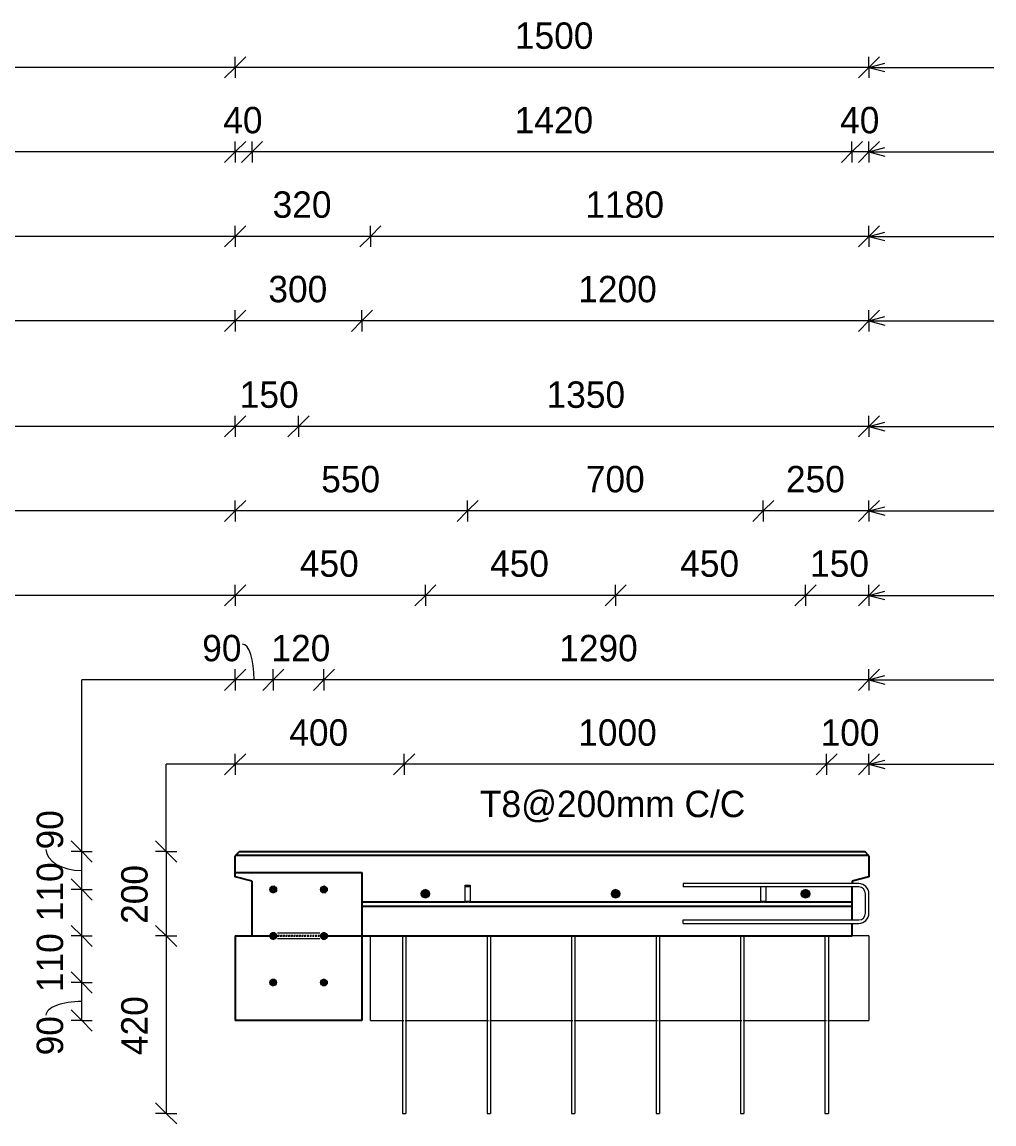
# Model space of a CAD drawing. Header units: millimetres. Extents: x 8947 to 23851, y -1969 to 15078.
# Drawn here: x 17116 to 19416, y 12469 to 15078 of the extents above; entities that cross this region are included whole.
import ezdxf

# ---------------------------------------------------------------- set-up
doc = ezdxf.new("R2010")
doc.units = ezdxf.units.MM
doc.linetypes.add('Dash', pattern=[6.36, 3.18, -3.18])
for name, color, linetype, lineweight in [('A-ANNO-DIMS', 211, 'Continuous', 9), ('A-ANNO-DIMS-25', 211, 'Continuous', 9), ('A-DETL-MBND', 5, 'Continuous', 18), ('A-GENM', 13, 'Continuous', 18), ('A-WALL', 113, 'Continuous', 25), ('A-WALL-HDLN', 110, 'Dash', 25), ('G-ANNO-TEXT', 231, 'Continuous', 9), ('S-BEAM', 12, 'Continuous', 18), ('S-BEAM-HDLN', 1, 'Dash', 18), ('S-RBAR', 171, 'Continuous', 18)]:
    doc.layers.add(name, color=color, linetype=linetype, lineweight=lineweight)
doc.styles.add('Nirmala UI Semilight_1', font='NirmalaS.ttf', dxfattribs={"height": 62.5})
doc.dimstyles.new('Arrow_Filled_-_2_5_NI_UI_3', dxfattribs={"dimscale": 304.8, "dimtxt": 65.460247, "dimasz": 0.164042, "dimexe": 0.082021, "dimexo": 0.0625, "dimgap": 0.082021, "dimtad": 1, "dimdec": 0, "dimzin": 0, "dimdsep": 46, "dimtxsty": 'Nirmala UI Semilight_1', "dimblk1": 'OBLIQUE', "dimblk2": 'OBLIQUE', "dimsah": 1, "dimcen": 0.09, "dimazin": 0, "dimtfac": 1, "dimtdec": 4, "dimtix": 1, "dimtmove": 0, "dimatfit": 3, "dimfxl": 0.082021, "dimfxlon": 1, "dimtvp": 1, "dimtolj": 1, "dimtzin": 0, "dimarcsym": 2})
doc.dimstyles.new('Arrow_Filled_-_2_5_NI_UI_4', dxfattribs={"dimscale": 304.8, "dimtxt": 65.460247, "dimasz": 0.164042, "dimexe": 0.082021, "dimexo": 0.0625, "dimgap": 0.082021, "dimtad": 1, "dimdec": 0, "dimzin": 0, "dimdsep": 46, "dimtxsty": 'Nirmala UI Semilight_1', "dimblk1": 'OBLIQUE', "dimblk2": 'OBLIQUE', "dimsah": 1, "dimcen": 0.09, "dimazin": 0, "dimtfac": 1, "dimtdec": 4, "dimtix": 1, "dimtmove": 1, "dimatfit": 3, "dimfxl": 0.082021, "dimfxlon": 1, "dimtvp": 1, "dimtolj": 1, "dimtzin": 0, "dimarcsym": 2})
doc.dimstyles.new('Arrow_Filled_-_2_5_NI_UI_5', dxfattribs={"dimscale": 304.8, "dimtxt": 65.460247, "dimasz": 0.164042, "dimexe": 0.082021, "dimexo": 0.0625, "dimgap": 0.082021, "dimtad": 1, "dimdec": 0, "dimzin": 0, "dimdsep": 46, "dimtxsty": 'Nirmala UI Semilight_1', "dimblk1": 'OBLIQUE', "dimblk2": 'OBLIQUE', "dimsah": 1, "dimcen": 0.09, "dimazin": 0, "dimtfac": 1, "dimtdec": 4, "dimtix": 1, "dimtmove": 2, "dimatfit": 3, "dimfxl": 0.082021, "dimfxlon": 1, "dimtvp": 1, "dimtolj": 1, "dimtzin": 0, "dimarcsym": 2})

# ---------------------------------------------------------------- blocks, each defined once
blk = doc.blocks.new('12_7Ø_ Lifting Insert_COLUMN - 12_9Ø Lifting insert-1653171-Elevation Top')
at = {"layer": 'A-GENM', "flags": 128}
for points in [[(14814.6, 12920.2), (14812.6, 12920.2), (14806.9, 12920.2), (14797.8, 12920.2), (14786.1, 12920.2), (14772.8, 12920.2), (14758.7, 12920.2), (14745.2, 12920.2), (14733.2, 12920.2), (14723.6, 12920.2), (14717.3, 12920.2), (14714.6, 12920.2), (14714.6, 12920.2)], [(14714.6, 12907.5), (14716.5, 12907.5), (14722.3, 12907.5), (14731.3, 12907.5), (14743, 12907.5), (14756.4, 12907.5), (14770.4, 12907.5), (14784, 12907.5), (14796, 12907.5), (14805.5, 12907.5), (14811.9, 12907.5), (14814.5, 12907.5), (14814.6, 12907.5)]]:
    blk.add_lwpolyline(points, dxfattribs=at)
blk = doc.blocks.new('RR spread anchor face based - RR-SA-4_0-180-1726831-Elevation Top')
at = {"layer": 'A-GENM'}
for p, q in [((15858.6, 12996.3), (15858.6, 13029.8)), ((15870.6, 13029.8), (15870.6, 12996.3)), ((15858.6, 12993.8), (15858.6, 12996.3)), ((15858.6, 12996.3), (15870.6, 12996.3)), ((15870.6, 12993.8), (15858.6, 12993.8)), ((15870.6, 12996.3), (15870.6, 12993.8))]:
    blk.add_line(p, q, dxfattribs=at)
blk = doc.blocks.new('RR spread anchor face based - RR-SA-4_0-180-V1-Elevation Top')
at = {"layer": 'A-GENM'}
for p, q in [((15158.6, 13031.3), (15158.6, 13033.8)), ((15158.6, 13033.8), (15170.6, 13033.8)), ((15158.6, 12996.3), (15158.6, 13031.3)), ((15158.6, 13031.3), (15170.6, 13031.3)), ((15170.6, 13033.8), (15170.6, 13031.3)), ((15170.6, 13031.3), (15170.6, 12996.3)), ((15158.6, 12993.8), (15158.6, 12996.3)), ((15158.6, 12996.3), (15170.6, 12996.3)), ((15170.6, 12993.8), (15158.6, 12993.8)), ((15170.6, 12996.3), (15170.6, 12993.8))]:
    blk.add_line(p, q, dxfattribs=at)
blk = doc.blocks.new('DIMBLOCK44-Elevation Top')
at = {"layer": 'A-ANNO-DIMS-25'}
for p, q in [((18970.4, 13720.2), (18995.4, 13745.2)), ((18970.4, 13720.2), (18970.4, 13745.2)), ((19120.5, 13720.2), (19145.5, 13745.2)), ((19120.5, 13720.2), (19120.5, 13745.2)), ((18970.4, 13720.2), (18945.4, 13695.2)), ((19120.5, 13720.2), (18970.4, 13720.2)), ((18970.4, 13720.2), (18970.4, 13695.2)), ((19120.5, 13720.2), (19095.5, 13695.2)), ((19120.5, 13720.2), (19120.5, 13695.2))]:
    blk.add_line(p, q, dxfattribs=at)
at = {"layer": 'A-ANNO-DIMS-25', "color": 0, "insert": (18981.2, 13826.7), "char_height": 62.5, "width": 154.248, "attachment_point": 1, "line_spacing_factor": 1.142579, "style": 'Nirmala UI Semilight_1'}
blk.add_mtext('150', dxfattribs=at)
blk = doc.blocks.new('_Oblique')
at = {"color": 0, "linetype": 'ByBlock', "lineweight": -2}
blk.add_line((-0.5, -0.5), (0.5, 0.5), dxfattribs=at)
blk = doc.blocks.new('DIMBLOCK45-Elevation Top')
at = {"layer": 'A-ANNO-DIMS-25'}
for p, q in [((18520.9, 13720.2), (18545.9, 13745.2)), ((18520.9, 13720.2), (18520.9, 13745.2)), ((18970.4, 13720.2), (18995.4, 13745.2)), ((18970.4, 13720.2), (18970.4, 13745.2)), ((18520.9, 13720.2), (18495.9, 13695.2)), ((18970.4, 13720.2), (18520.9, 13720.2)), ((18520.9, 13720.2), (18520.9, 13695.2)), ((18970.4, 13720.2), (18945.4, 13695.2)), ((18970.4, 13720.2), (18970.4, 13695.2))]:
    blk.add_line(p, q, dxfattribs=at)
at = {"layer": 'A-ANNO-DIMS-25', "color": 0, "insert": (18673.7, 13826.7), "char_height": 62.5, "width": 172.815, "attachment_point": 1, "line_spacing_factor": 1.142579, "style": 'Nirmala UI Semilight_1'}
blk.add_mtext('450', dxfattribs=at)
blk = doc.blocks.new('DIMBLOCK46-Elevation Top')
at = {"layer": 'A-ANNO-DIMS-25'}
for p, q in [((18070.5, 13720.2), (18095.5, 13745.2)), ((18070.5, 13720.2), (18070.5, 13745.2)), ((18520.9, 13720.2), (18545.9, 13745.2)), ((18520.9, 13720.2), (18520.9, 13745.2)), ((18070.5, 13720.2), (18045.5, 13695.2)), ((18520.9, 13720.2), (18070.5, 13720.2)), ((18070.5, 13720.2), (18070.5, 13695.2)), ((18520.9, 13720.2), (18495.9, 13695.2)), ((18520.9, 13720.2), (18520.9, 13695.2))]:
    blk.add_line(p, q, dxfattribs=at)
at = {"layer": 'A-ANNO-DIMS-25', "color": 0, "insert": (18223.7, 13826.7), "char_height": 62.5, "width": 172.815, "attachment_point": 1, "line_spacing_factor": 1.142579, "style": 'Nirmala UI Semilight_1'}
blk.add_mtext('450', dxfattribs=at)
blk = doc.blocks.new('DIMBLOCK47-Elevation Top')
at = {"layer": 'A-ANNO-DIMS-25'}
for p, q in [((17620.4, 13720.2), (17645.4, 13745.2)), ((17620.4, 13720.2), (17620.4, 13745.2)), ((18070.5, 13720.2), (18095.5, 13745.2)), ((18070.5, 13720.2), (18070.5, 13745.2)), ((17620.4, 13720.2), (17595.4, 13695.2)), ((18070.5, 13720.2), (17620.4, 13720.2)), ((17620.4, 13720.2), (17620.4, 13695.2)), ((18070.5, 13720.2), (18045.5, 13695.2)), ((18070.5, 13720.2), (18070.5, 13695.2))]:
    blk.add_line(p, q, dxfattribs=at)
at = {"layer": 'A-ANNO-DIMS-25', "color": 0, "insert": (17773.4, 13826.7), "char_height": 62.5, "width": 172.815, "attachment_point": 1, "line_spacing_factor": 1.142579, "style": 'Nirmala UI Semilight_1'}
blk.add_mtext('450', dxfattribs=at)
blk = doc.blocks.new('DIMBLOCK48-Elevation Top')
at = {"layer": 'A-ANNO-DIMS-25'}
for p, q in [((17830.4, 13520.2), (17855.4, 13545.2)), ((17830.4, 13520.2), (17830.4, 13545.2)), ((19120.5, 13520.2), (19145.5, 13545.2)), ((19120.5, 13520.2), (19120.5, 13545.2)), ((17830.4, 13520.2), (17805.4, 13495.2)), ((19120.5, 13520.2), (17830.4, 13520.2)), ((17830.4, 13520.2), (17830.4, 13495.2)), ((19120.5, 13520.2), (19095.5, 13495.2)), ((19120.5, 13520.2), (19120.5, 13495.2))]:
    blk.add_line(p, q, dxfattribs=at)
at = {"layer": 'A-ANNO-DIMS-25', "color": 0, "insert": (18387.4, 13626.7), "char_height": 62.5, "width": 211.377, "attachment_point": 1, "line_spacing_factor": 1.142579, "style": 'Nirmala UI Semilight_1'}
blk.add_mtext('1290', dxfattribs=at)
blk = doc.blocks.new('DIMBLOCK49-Elevation Top')
at = {"layer": 'A-ANNO-DIMS-25'}
for p, q in [((17710.6, 13520.2), (17735.6, 13545.2)), ((17710.6, 13520.2), (17710.6, 13545.2)), ((17830.4, 13520.2), (17855.4, 13545.2)), ((17830.4, 13520.2), (17830.4, 13545.2)), ((17710.6, 13520.2), (17685.6, 13495.2)), ((17830.4, 13520.2), (17710.6, 13520.2)), ((17710.6, 13520.2), (17710.6, 13495.2)), ((17830.4, 13520.2), (17805.4, 13495.2)), ((17830.4, 13520.2), (17830.4, 13495.2))]:
    blk.add_line(p, q, dxfattribs=at)
at = {"layer": 'A-ANNO-DIMS-25', "color": 0, "insert": (17706.2, 13626.7), "char_height": 62.5, "width": 154.248, "attachment_point": 1, "line_spacing_factor": 1.142579, "style": 'Nirmala UI Semilight_1'}
blk.add_mtext('120', dxfattribs=at)
blk = doc.blocks.new('DIMBLOCK50-Elevation Top')
at = {"layer": 'A-ANNO-DIMS-25'}
for p, q in [((17620.4, 13520.2), (17645.4, 13545.2)), ((17620.4, 13520.2), (17620.4, 13545.2)), ((17710.6, 13520.2), (17735.6, 13545.2)), ((17710.6, 13520.2), (17710.6, 13545.2)), ((17620.4, 13520.2), (17595.4, 13495.2)), ((17710.6, 13520.2), (17620.4, 13520.2)), ((17620.4, 13520.2), (17620.4, 13495.2)), ((17710.6, 13520.2), (17685.6, 13495.2)), ((17710.6, 13520.2), (17710.6, 13495.2))]:
    blk.add_line(p, q, dxfattribs=at)
blk.add_ellipse((17637.6, 13520.2), major_axis=(0, 84.5), ratio=0.330207, start_param=4.712389, end_param=6.283185, dxfattribs=at)
at = {"layer": 'A-ANNO-DIMS-25', "color": 0, "insert": (17542.4, 13626.7), "char_height": 62.5, "width": 114.258, "attachment_point": 1, "line_spacing_factor": 1.142579, "style": 'Nirmala UI Semilight_1'}
blk.add_mtext('90', dxfattribs=at)
blk = doc.blocks.new('DIMBLOCK51-Elevation Top')
at = {"layer": 'A-ANNO-DIMS-25'}
for p, q in [((19020.4, 13320.2), (19045.4, 13345.2)), ((19020.4, 13320.2), (19020.4, 13345.2)), ((19120.5, 13320.2), (19145.5, 13345.2)), ((19120.5, 13320.2), (19120.5, 13345.2)), ((19020.4, 13320.2), (18995.4, 13295.2)), ((19120.5, 13320.2), (19020.4, 13320.2)), ((19020.4, 13320.2), (19020.4, 13295.2)), ((19120.5, 13320.2), (19095.5, 13295.2)), ((19120.5, 13320.2), (19120.5, 13295.2))]:
    blk.add_line(p, q, dxfattribs=at)
at = {"layer": 'A-ANNO-DIMS-25', "color": 0, "insert": (19006.2, 13426.7), "char_height": 62.5, "width": 154.248, "attachment_point": 1, "line_spacing_factor": 1.142579, "style": 'Nirmala UI Semilight_1'}
blk.add_mtext('100', dxfattribs=at)
blk = doc.blocks.new('DIMBLOCK52-Elevation Top')
at = {"layer": 'A-ANNO-DIMS-25'}
for p, q in [((18020.5, 13320.2), (18045.5, 13345.2)), ((18020.5, 13320.2), (18020.5, 13345.2)), ((19020.4, 13320.2), (19045.4, 13345.2)), ((19020.4, 13320.2), (19020.4, 13345.2)), ((18020.5, 13320.2), (17995.5, 13295.2)), ((19020.4, 13320.2), (18020.5, 13320.2)), ((18020.5, 13320.2), (18020.5, 13295.2)), ((19020.4, 13320.2), (18995.4, 13295.2)), ((19020.4, 13320.2), (19020.4, 13295.2))]:
    blk.add_line(p, q, dxfattribs=at)
at = {"layer": 'A-ANNO-DIMS-25', "color": 0, "char_height": 62.5, "attachment_point": 1, "line_spacing_factor": 1.142579, "style": 'Nirmala UI Semilight_1'}
for s, insert, width in [('1000', (18432.4, 13426.7), 211.377), ('T8@200mm C/C', (18199.7, 13257.7), 769.812)]:
    blk.add_mtext(s, dxfattribs=dict(at, insert=insert, width=width))
blk = doc.blocks.new('DIMBLOCK53-Elevation Top')
at = {"layer": 'A-ANNO-DIMS-25'}
for p, q in [((17620.4, 13320.2), (17645.4, 13345.2)), ((17620.4, 13320.2), (17620.4, 13345.2)), ((18020.5, 13320.2), (18045.5, 13345.2)), ((18020.5, 13320.2), (18020.5, 13345.2)), ((17620.4, 13320.2), (17595.4, 13295.2)), ((18020.5, 13320.2), (17620.4, 13320.2)), ((17620.4, 13320.2), (17620.4, 13295.2)), ((18020.5, 13320.2), (17995.5, 13295.2)), ((18020.5, 13320.2), (18020.5, 13295.2))]:
    blk.add_line(p, q, dxfattribs=at)
at = {"layer": 'A-ANNO-DIMS-25', "color": 0, "insert": (17748.5, 13426.7), "char_height": 62.5, "width": 172.815, "attachment_point": 1, "line_spacing_factor": 1.142579, "style": 'Nirmala UI Semilight_1'}
blk.add_mtext('400', dxfattribs=at)
blk = doc.blocks.new('DIMBLOCK54-Elevation Top')
at = {"layer": 'A-ANNO-DIMS-25'}
for p, q in [((18870.5, 13920.2), (18895.5, 13945.2)), ((18870.5, 13920.2), (18870.5, 13945.2)), ((19120.5, 13920.2), (19145.5, 13945.2)), ((19120.5, 13920.2), (19120.5, 13945.2)), ((18870.5, 13920.2), (18845.5, 13895.2)), ((19120.5, 13920.2), (18870.5, 13920.2)), ((18870.5, 13920.2), (18870.5, 13895.2)), ((19120.5, 13920.2), (19095.5, 13895.2)), ((19120.5, 13920.2), (19120.5, 13895.2))]:
    blk.add_line(p, q, dxfattribs=at)
at = {"layer": 'A-ANNO-DIMS-25', "color": 0, "insert": (18924.1, 14026.7), "char_height": 62.5, "width": 171.387, "attachment_point": 1, "line_spacing_factor": 1.142579, "style": 'Nirmala UI Semilight_1'}
blk.add_mtext('250', dxfattribs=at)
blk = doc.blocks.new('DIMBLOCK55-Elevation Top')
at = {"layer": 'A-ANNO-DIMS-25'}
for p, q in [((18170.5, 13920.2), (18195.5, 13945.2)), ((18170.5, 13920.2), (18170.5, 13945.2)), ((18870.5, 13920.2), (18895.5, 13945.2)), ((18870.5, 13920.2), (18870.5, 13945.2)), ((18170.5, 13920.2), (18145.5, 13895.2)), ((18870.5, 13920.2), (18170.5, 13920.2)), ((18170.5, 13920.2), (18170.5, 13895.2)), ((18870.5, 13920.2), (18845.5, 13895.2)), ((18870.5, 13920.2), (18870.5, 13895.2))]:
    blk.add_line(p, q, dxfattribs=at)
at = {"layer": 'A-ANNO-DIMS-25', "color": 0, "insert": (18450.3, 14026.7), "char_height": 62.5, "width": 168.53, "attachment_point": 1, "line_spacing_factor": 1.142579, "style": 'Nirmala UI Semilight_1'}
blk.add_mtext('700', dxfattribs=at)
blk = doc.blocks.new('DIMBLOCK56-Elevation Top')
at = {"layer": 'A-ANNO-DIMS-25'}
for p, q in [((17620.4, 13920.2), (17645.4, 13945.2)), ((17620.4, 13920.2), (17620.4, 13945.2)), ((18170.5, 13920.2), (18195.5, 13945.2)), ((18170.5, 13920.2), (18170.5, 13945.2)), ((17620.4, 13920.2), (17595.4, 13895.2)), ((18170.5, 13920.2), (17620.4, 13920.2)), ((17620.4, 13920.2), (17620.4, 13895.2)), ((18170.5, 13920.2), (18145.5, 13895.2)), ((18170.5, 13920.2), (18170.5, 13895.2))]:
    blk.add_line(p, q, dxfattribs=at)
at = {"layer": 'A-ANNO-DIMS-25', "color": 0, "insert": (17824.1, 14026.7), "char_height": 62.5, "width": 171.387, "attachment_point": 1, "line_spacing_factor": 1.142579, "style": 'Nirmala UI Semilight_1'}
blk.add_mtext('550', dxfattribs=at)
blk = doc.blocks.new('DIMBLOCK57-Elevation Top')
at = {"layer": 'A-ANNO-DIMS-25'}
for p, q in [((17770.4, 14120.2), (17795.4, 14145.2)), ((17770.4, 14120.2), (17770.4, 14145.2)), ((19120.5, 14120.2), (19145.5, 14145.2)), ((19120.5, 14120.2), (19120.5, 14145.2)), ((17770.4, 14120.2), (17745.4, 14095.2)), ((19120.5, 14120.2), (17770.4, 14120.2)), ((17770.4, 14120.2), (17770.4, 14095.2)), ((19120.5, 14120.2), (19095.5, 14095.2)), ((19120.5, 14120.2), (19120.5, 14095.2))]:
    blk.add_line(p, q, dxfattribs=at)
at = {"layer": 'A-ANNO-DIMS-25', "color": 0, "insert": (18357.4, 14226.7), "char_height": 62.5, "width": 211.377, "attachment_point": 1, "line_spacing_factor": 1.142579, "style": 'Nirmala UI Semilight_1'}
blk.add_mtext('1350', dxfattribs=at)
blk = doc.blocks.new('DIMBLOCK58-Elevation Top')
at = {"layer": 'A-ANNO-DIMS-25'}
for p, q in [((17620.4, 14120.2), (17645.4, 14145.2)), ((17620.4, 14120.2), (17620.4, 14145.2)), ((17770.4, 14120.2), (17795.4, 14145.2)), ((17770.4, 14120.2), (17770.4, 14145.2)), ((17620.4, 14120.2), (17595.4, 14095.2)), ((17770.4, 14120.2), (17620.4, 14120.2)), ((17620.4, 14120.2), (17620.4, 14095.2)), ((17770.4, 14120.2), (17745.4, 14095.2)), ((17770.4, 14120.2), (17770.4, 14095.2))]:
    blk.add_line(p, q, dxfattribs=at)
at = {"layer": 'A-ANNO-DIMS-25', "color": 0, "insert": (17631.2, 14226.7), "char_height": 62.5, "width": 154.248, "attachment_point": 1, "line_spacing_factor": 1.142579, "style": 'Nirmala UI Semilight_1'}
blk.add_mtext('150', dxfattribs=at)
blk = doc.blocks.new('DIMBLOCK59-Elevation Top')
at = {"layer": 'A-ANNO-DIMS-25'}
for p, q in [((17920.4, 14370.1), (17945.4, 14395.1)), ((17920.4, 14370.1), (17920.4, 14395.1)), ((19120.5, 14370.1), (19145.5, 14395.1)), ((19120.5, 14370.1), (19120.5, 14395.1)), ((17920.4, 14370.1), (17895.4, 14345.1)), ((19120.5, 14370.1), (17920.4, 14370.1)), ((17920.4, 14370.1), (17920.4, 14345.1)), ((19120.5, 14370.1), (19095.5, 14345.1)), ((19120.5, 14370.1), (19120.5, 14345.1))]:
    blk.add_line(p, q, dxfattribs=at)
at = {"layer": 'A-ANNO-DIMS-25', "color": 0, "insert": (18432.4, 14476.6), "char_height": 62.5, "width": 211.377, "attachment_point": 1, "line_spacing_factor": 1.142579, "style": 'Nirmala UI Semilight_1'}
blk.add_mtext('1200', dxfattribs=at)
blk = doc.blocks.new('DIMBLOCK60-Elevation Top')
at = {"layer": 'A-ANNO-DIMS-25'}
for p, q in [((17620.4, 14370.1), (17645.4, 14395.1)), ((17620.4, 14370.1), (17620.4, 14395.1)), ((17920.4, 14370.1), (17945.4, 14395.1)), ((17920.4, 14370.1), (17920.4, 14395.1)), ((17620.4, 14370.1), (17595.4, 14345.1)), ((17920.4, 14370.1), (17620.4, 14370.1)), ((17620.4, 14370.1), (17620.4, 14345.1)), ((17920.4, 14370.1), (17895.4, 14345.1)), ((17920.4, 14370.1), (17920.4, 14345.1))]:
    blk.add_line(p, q, dxfattribs=at)
at = {"layer": 'A-ANNO-DIMS-25', "color": 0, "insert": (17699, 14476.6), "char_height": 62.5, "width": 171.387, "attachment_point": 1, "line_spacing_factor": 1.142579, "style": 'Nirmala UI Semilight_1'}
blk.add_mtext('300', dxfattribs=at)
blk = doc.blocks.new('DIMBLOCK61-Elevation Top')
at = {"layer": 'A-ANNO-DIMS-25'}
for p, q in [((17940.4, 14570.1), (17965.4, 14595.1)), ((17940.4, 14570.1), (17940.4, 14595.1)), ((19120.5, 14570.1), (19145.5, 14595.1)), ((19120.5, 14570.1), (19120.5, 14595.1)), ((17940.4, 14570.1), (17915.4, 14545.1)), ((19120.5, 14570.1), (17940.4, 14570.1)), ((17940.4, 14570.1), (17940.4, 14545.1)), ((19120.5, 14570.1), (19095.5, 14545.1)), ((19120.5, 14570.1), (19120.5, 14545.1))]:
    blk.add_line(p, q, dxfattribs=at)
at = {"layer": 'A-ANNO-DIMS-25', "color": 0, "insert": (18449.5, 14676.6), "char_height": 62.5, "width": 194.238, "attachment_point": 1, "line_spacing_factor": 1.142579, "style": 'Nirmala UI Semilight_1'}
blk.add_mtext('1180', dxfattribs=at)
blk = doc.blocks.new('DIMBLOCK62-Elevation Top')
at = {"layer": 'A-ANNO-DIMS-25'}
for p, q in [((17620.4, 14570.1), (17645.4, 14595.1)), ((17620.4, 14570.1), (17620.4, 14595.1)), ((17940.4, 14570.1), (17965.4, 14595.1)), ((17940.4, 14570.1), (17940.4, 14595.1)), ((17620.4, 14570.1), (17595.4, 14545.1)), ((17940.4, 14570.1), (17620.4, 14570.1)), ((17620.4, 14570.1), (17620.4, 14545.1)), ((17940.4, 14570.1), (17915.4, 14545.1)), ((17940.4, 14570.1), (17940.4, 14545.1))]:
    blk.add_line(p, q, dxfattribs=at)
at = {"layer": 'A-ANNO-DIMS-25', "color": 0, "insert": (17709, 14676.6), "char_height": 62.5, "width": 171.387, "attachment_point": 1, "line_spacing_factor": 1.142579, "style": 'Nirmala UI Semilight_1'}
blk.add_mtext('320', dxfattribs=at)
blk = doc.blocks.new('DIMBLOCK63-Elevation Top')
at = {"layer": 'A-ANNO-DIMS-25'}
for p, q in [((19080.4, 14770.1), (19105.4, 14795.1)), ((19080.4, 14770.1), (19080.4, 14795.1)), ((19120.5, 14770.1), (19145.5, 14795.1)), ((19120.5, 14770.1), (19120.5, 14795.1)), ((19080.4, 14770.1), (19055.4, 14745.1)), ((19120.5, 14770.1), (19080.4, 14770.1)), ((19080.4, 14770.1), (19080.4, 14745.1)), ((19120.5, 14770.1), (19095.5, 14745.1)), ((19120.5, 14770.1), (19120.5, 14745.1))]:
    blk.add_line(p, q, dxfattribs=at)
at = {"layer": 'A-ANNO-DIMS-25', "color": 0, "insert": (19052.3, 14876.6), "char_height": 62.5, "width": 115.686, "attachment_point": 1, "line_spacing_factor": 1.142579, "style": 'Nirmala UI Semilight_1'}
blk.add_mtext('40', dxfattribs=at)
blk = doc.blocks.new('DIMBLOCK64-Elevation Top')
at = {"layer": 'A-ANNO-DIMS-25'}
for p, q in [((17660.4, 14770.1), (17685.4, 14795.1)), ((17660.4, 14770.1), (17660.4, 14795.1)), ((19080.4, 14770.1), (19105.4, 14795.1)), ((19080.4, 14770.1), (19080.4, 14795.1)), ((17660.4, 14770.1), (17635.4, 14745.1)), ((19080.4, 14770.1), (17660.4, 14770.1)), ((17660.4, 14770.1), (17660.4, 14745.1)), ((19080.4, 14770.1), (19055.4, 14745.1)), ((19080.4, 14770.1), (19080.4, 14745.1))]:
    blk.add_line(p, q, dxfattribs=at)
at = {"layer": 'A-ANNO-DIMS-25', "color": 0, "insert": (18281.8, 14876.6), "char_height": 62.5, "width": 212.805, "attachment_point": 1, "line_spacing_factor": 1.142579, "style": 'Nirmala UI Semilight_1'}
blk.add_mtext('1420', dxfattribs=at)
blk = doc.blocks.new('DIMBLOCK65-Elevation Top')
at = {"layer": 'A-ANNO-DIMS-25'}
for p, q in [((17620.4, 14770.1), (17645.4, 14795.1)), ((17620.4, 14770.1), (17620.4, 14795.1)), ((17660.4, 14770.1), (17685.4, 14795.1)), ((17660.4, 14770.1), (17660.4, 14795.1)), ((17620.4, 14770.1), (17595.4, 14745.1)), ((17660.4, 14770.1), (17620.4, 14770.1)), ((17620.4, 14770.1), (17620.4, 14745.1)), ((17660.4, 14770.1), (17635.4, 14745.1)), ((17660.4, 14770.1), (17660.4, 14745.1))]:
    blk.add_line(p, q, dxfattribs=at)
at = {"layer": 'A-ANNO-DIMS-25', "color": 0, "insert": (17592.2, 14876.6), "char_height": 62.5, "width": 115.686, "attachment_point": 1, "line_spacing_factor": 1.142579, "style": 'Nirmala UI Semilight_1'}
blk.add_mtext('40', dxfattribs=at)
blk = doc.blocks.new('DIMBLOCK66-Elevation Top')
at = {"layer": 'A-ANNO-DIMS-25'}
for p, q in [((17620.4, 14970.1), (17645.4, 14995.1)), ((17620.4, 14970.1), (17620.4, 14995.1)), ((19120.5, 14970.1), (19145.5, 14995.1)), ((19120.5, 14970.1), (19120.5, 14995.1)), ((17620.4, 14970.1), (17595.4, 14945.1)), ((19120.5, 14970.1), (17620.4, 14970.1)), ((17620.4, 14970.1), (17620.4, 14945.1)), ((19120.5, 14970.1), (19095.5, 14945.1)), ((19120.5, 14970.1), (19120.5, 14945.1))]:
    blk.add_line(p, q, dxfattribs=at)
at = {"layer": 'A-ANNO-DIMS-25', "color": 0, "insert": (18282.4, 15076.6), "char_height": 62.5, "width": 211.377, "attachment_point": 1, "line_spacing_factor": 1.142579, "style": 'Nirmala UI Semilight_1'}
blk.add_mtext('1500', dxfattribs=at)
blk = doc.blocks.new('DIMBLOCK67-Elevation Top')
at = {"layer": 'A-ANNO-DIMS-25'}
for p, q in [((17457.1, 13113.8), (17432.1, 13138.8)), ((17457.1, 13113.8), (17432.1, 13113.8)), ((17457.1, 13113.8), (17457.1, 12913.8)), ((17457.1, 13113.8), (17482.1, 13088.8)), ((17457.1, 13113.8), (17482.1, 13113.8)), ((17457.1, 12913.8), (17432.1, 12938.8)), ((17457.1, 12913.8), (17432.1, 12913.8)), ((17457.1, 12913.8), (17482.1, 12888.8)), ((17457.1, 12913.8), (17482.1, 12913.8))]:
    blk.add_line(p, q, dxfattribs=at)
at = {"layer": 'A-ANNO-DIMS-25', "color": 0, "insert": (17350.6, 12942.4), "char_height": 62.5, "width": 171.387, "attachment_point": 1, "rotation": 90, "line_spacing_factor": 1.142579, "style": 'Nirmala UI Semilight_1'}
blk.add_mtext('200', dxfattribs=at)
blk = doc.blocks.new('DIMBLOCK68-Elevation Top')
at = {"layer": 'A-ANNO-DIMS-25'}
for p, q in [((17457.1, 12913.8), (17432.1, 12938.8)), ((17457.1, 12913.8), (17432.1, 12913.8)), ((17457.1, 12913.8), (17457.1, 12493.8)), ((17457.1, 12913.8), (17482.1, 12888.8)), ((17457.1, 12913.8), (17482.1, 12913.8)), ((17457.1, 12493.8), (17432.1, 12518.8)), ((17457.1, 12493.8), (17432.1, 12493.8)), ((17457.1, 12493.8), (17482.1, 12468.8)), ((17457.1, 12493.8), (17482.1, 12493.8))]:
    blk.add_line(p, q, dxfattribs=at)
at = {"layer": 'A-ANNO-DIMS-25', "color": 0, "insert": (17350.6, 12631.8), "char_height": 62.5, "width": 172.815, "attachment_point": 1, "rotation": 90, "line_spacing_factor": 1.142579, "style": 'Nirmala UI Semilight_1'}
blk.add_mtext('420', dxfattribs=at)
blk = doc.blocks.new('DIMBLOCK69-Elevation Top')
at = {"layer": 'A-ANNO-DIMS-25'}
for p, q in [((17257.1, 12803.8), (17232.1, 12828.8)), ((17257.1, 12803.8), (17232.1, 12803.8)), ((17257.1, 12713.8), (17257.1, 12803.8)), ((17257.1, 12803.8), (17282.1, 12778.8)), ((17257.1, 12803.8), (17282.1, 12803.8)), ((17257.1, 12713.8), (17232.1, 12738.8)), ((17257.1, 12713.8), (17232.1, 12713.8)), ((17257.1, 12713.8), (17282.1, 12688.8)), ((17257.1, 12713.8), (17282.1, 12713.8))]:
    blk.add_line(p, q, dxfattribs=at)
blk.add_ellipse((17257.1, 12726.4), major_axis=(84.5, 0), ratio=0.383695, start_param=1.570796, end_param=3.141593, dxfattribs=at)
at = {"layer": 'A-ANNO-DIMS-25', "color": 0, "insert": (17150.6, 12631.2), "char_height": 62.5, "width": 114.258, "attachment_point": 1, "rotation": 90, "line_spacing_factor": 1.142579, "style": 'Nirmala UI Semilight_1'}
blk.add_mtext('90', dxfattribs=at)
blk = doc.blocks.new('DIMBLOCK70-Elevation Top')
at = {"layer": 'A-ANNO-DIMS-25'}
for p, q in [((17257.1, 12913.8), (17232.1, 12938.8)), ((17257.1, 12913.8), (17232.1, 12913.8)), ((17257.1, 12803.8), (17257.1, 12913.8)), ((17257.1, 12913.8), (17282.1, 12888.8)), ((17257.1, 12913.8), (17282.1, 12913.8)), ((17257.1, 12803.8), (17232.1, 12828.8)), ((17257.1, 12803.8), (17232.1, 12803.8)), ((17257.1, 12803.8), (17282.1, 12778.8)), ((17257.1, 12803.8), (17282.1, 12803.8))]:
    blk.add_line(p, q, dxfattribs=at)
at = {"layer": 'A-ANNO-DIMS-25', "color": 0, "insert": (17150.6, 12780.8), "char_height": 62.5, "width": 137.109, "attachment_point": 1, "rotation": 90, "line_spacing_factor": 1.142579, "style": 'Nirmala UI Semilight_1'}
blk.add_mtext('110', dxfattribs=at)
blk = doc.blocks.new('DIMBLOCK71-Elevation Top')
at = {"layer": 'A-ANNO-DIMS-25'}
for p, q in [((17257.1, 13023.8), (17232.1, 13048.8)), ((17257.1, 13023.8), (17232.1, 13023.8)), ((17257.1, 12913.8), (17257.1, 13023.8)), ((17257.1, 13023.8), (17282.1, 12998.8)), ((17257.1, 13023.8), (17282.1, 13023.8)), ((17257.1, 12913.8), (17232.1, 12938.8)), ((17257.1, 12913.8), (17232.1, 12913.8)), ((17257.1, 12913.8), (17282.1, 12888.8)), ((17257.1, 12913.8), (17282.1, 12913.8))]:
    blk.add_line(p, q, dxfattribs=at)
at = {"layer": 'A-ANNO-DIMS-25', "color": 0, "insert": (17150.6, 12948.7), "char_height": 62.5, "width": 137.109, "attachment_point": 1, "rotation": 90, "line_spacing_factor": 1.142579, "style": 'Nirmala UI Semilight_1'}
blk.add_mtext('110', dxfattribs=at)
blk = doc.blocks.new('DIMBLOCK72-Elevation Top')
at = {"layer": 'A-ANNO-DIMS-25'}
for p, q in [((17257.1, 13113.8), (17232.1, 13138.8)), ((17257.1, 13113.8), (17232.1, 13113.8)), ((17257.1, 13023.8), (17257.1, 13113.8)), ((17257.1, 13113.8), (17282.1, 13088.8)), ((17257.1, 13113.8), (17282.1, 13113.8)), ((17257.1, 13023.8), (17232.1, 13048.8)), ((17257.1, 13023.8), (17232.1, 13023.8)), ((17257.1, 13023.8), (17282.1, 12998.8)), ((17257.1, 13023.8), (17282.1, 13023.8))]:
    blk.add_line(p, q, dxfattribs=at)
blk.add_ellipse((17257.1, 13118.7), major_axis=(84.5, 0), ratio=0.590629, start_param=3.141593, end_param=4.712389, dxfattribs=at)
at = {"layer": 'A-ANNO-DIMS-25', "color": 0, "insert": (17150.6, 13118.7), "char_height": 62.5, "width": 114.258, "attachment_point": 1, "rotation": 90, "line_spacing_factor": 1.142579, "style": 'Nirmala UI Semilight_1'}
blk.add_mtext('90', dxfattribs=at)

msp = doc.modelspace()

# ---------------------------------------------------------------- hatches: boundary and pattern name
at = {"layer": 'S-RBAR'}
h = msp.add_hatch(color=256, dxfattribs=at)
edge = h.paths.add_edge_path()
edge.add_arc((17710.6, 13023.8), 8, 0, 360)
for points in [[(17711.5, 13015.9), (17717.3, 13019.5), (17718.1, 13026.4), (17713.2, 13031.4), (17706.3, 13030.6), (17702.6, 13024.7), (17704.9, 13018.1)], [(17833.1, 13016.2), (17838.1, 13021.1), (17837.3, 13028), (17831.4, 13031.7), (17824.8, 13029.4), (17822.6, 13022.9), (17826.2, 13017)], [(18070.5, 13003.8), (18077.5, 13006.7), (18080.5, 13013.8), (18077.5, 13020.9), (18070.5, 13023.8), (18063.4, 13020.9), (18060.5, 13013.8), (18063.4, 13006.7)], [(18520.9, 13003.8), (18528, 13006.7), (18530.9, 13013.8), (18528, 13020.9), (18520.9, 13023.8), (18513.8, 13020.9), (18510.9, 13013.8), (18513.8, 13006.7)], [(18970.4, 13003.8), (18977.5, 13006.7), (18980.4, 13013.8), (18977.5, 13020.9), (18970.4, 13023.8), (18963.4, 13020.9), (18960.4, 13013.8), (18963.4, 13006.7)], [(17710.6, 12905.8), (17716.8, 12908.8), (17718.4, 12915.6), (17714, 12921), (17707.1, 12921), (17702.8, 12915.6), (17704.3, 12908.8)], [(17833.8, 12906.6), (17838.2, 12912), (17836.6, 12918.8), (17830.4, 12921.8), (17824.1, 12918.8), (17822.6, 12912), (17826.9, 12906.6), (17831.5, 12906.6)], [(17709.9, 12795.8), (17716.3, 12798.5), (17718.2, 12805.1), (17714.2, 12810.8), (17707.3, 12811.2), (17702.7, 12806), (17703.8, 12799.2)], [(17826.9, 12796.6), (17833.9, 12796.6), (17838.2, 12802.1), (17836.6, 12808.8), (17830.3, 12811.8), (17824.1, 12808.7), (17822.6, 12802), (17824.7, 12799.3)]]:
    msp.add_hatch(color=256, dxfattribs=at).paths.add_polyline_path(points)
h = msp.add_hatch(color=256, dxfattribs=at)
edge = h.paths.add_edge_path()
edge.add_arc((17830.5, 13023.7), 8, 0, 360)
h = msp.add_hatch(color=256, dxfattribs=at)
edge = h.paths.add_edge_path()
edge.add_arc((18070.5, 13013.8), 10, 0, 360)
h = msp.add_hatch(color=256, dxfattribs=at)
edge = h.paths.add_edge_path()
edge.add_arc((18520.9, 13013.8), 10, 0, 360)
h = msp.add_hatch(color=256, dxfattribs=at)
edge = h.paths.add_edge_path()
edge.add_arc((18970.4, 13013.8), 10, 0, 360)
h = msp.add_hatch(color=256, dxfattribs=at)
edge = h.paths.add_edge_path()
edge.add_arc((17710.6, 12913.8), 8, 0, 360)
h = msp.add_hatch(color=256, dxfattribs=at)
edge = h.paths.add_edge_path()
edge.add_arc((17830.4, 12913.8), 8, 0, 360)
h = msp.add_hatch(color=256, dxfattribs=at)
edge = h.paths.add_edge_path()
edge.add_arc((17710.4, 12803.8), 8, 0, 360)
h = msp.add_hatch(color=256, dxfattribs=at)
edge = h.paths.add_edge_path()
edge.add_arc((17830.4, 12803.8), 8, 0, 360)

# ---------------------------------------------------------------- linework, layer by layer
at = {"layer": 'A-DETL-MBND'}
for p, q in [((17620.4, 14970.1), (15857.1, 14970.1)), ((17620.4, 14770.1), (16057.1, 14770.1)), ((17620.4, 14570.1), (16257.1, 14570.1)), ((17620.4, 14370.1), (16457.1, 14370.1)), ((17620.4, 14120.2), (16857.1, 14120.2)), ((17620.4, 13920.2), (17057.1, 13920.2)), ((17620.4, 13720.2), (17057.1, 13720.2)), ((17257.1, 13113.8), (17257.1, 13520.2)), ((17620.4, 13520.2), (17257.1, 13520.2)), ((17457.1, 13113.8), (17457.1, 13320.2)), ((17620.4, 13320.2), (17457.1, 13320.2)), ((17710.6, 13023.8), (17712.3, 13023.8)), ((17710.4, 12803.8), (17712.8, 12803.8)), ((18016.5, 12493.8), (18020.5, 12493.8))]:
    msp.add_line(p, q, dxfattribs=at)
at = {"layer": 'A-WALL'}
for p, q in [((17630.4, 13113.8), (17620.4, 13103.9)), ((17620.4, 13053.8), (17620.4, 13103.9)), ((19120.1, 13104.3), (17620.8, 13104.3)), ((17630.4, 13113.8), (19110.5, 13113.8)), ((19120.5, 13103.8), (19110.5, 13113.8)), ((19120.5, 13103.8), (19120.5, 13053.8)), ((17620.4, 13063.8), (17920.5, 13063.8)), ((17660.4, 13043.8), (17620.4, 13053.8)), ((17660.4, 12913.8), (17660.4, 13043.8)), ((17920.5, 13063.8), (17920.5, 12913.8)), ((19120.5, 13053.8), (19080.5, 13043.8)), ((19080.5, 13043.8), (19080.5, 13037.8)), ((19080.5, 12951.7), (19080.5, 13029.8)), ((18164.5, 12993.9), (17920.5, 12993.9)), ((18864.5, 12993.9), (18176.5, 12993.9)), ((19080.5, 12993.9), (18876.5, 12993.9)), ((19080.5, 12983.9), (17920.5, 12983.9)), ((19080.5, 12913.8), (19080.5, 12943.7)), ((17620.4, 12913.8), (17714.1, 12913.8)), ((17620.4, 12913.8), (17620.4, 12713.8)), ((17826.8, 12913.8), (19080.5, 12913.8)), ((17920.4, 12913.8), (17920.4, 12713.8)), ((17920.4, 12713.8), (17620.4, 12713.8))]:
    msp.add_line(p, q, dxfattribs=at)
at = {"layer": 'A-WALL-HDLN'}
for p, q in [((18176.5, 12993.9), (18164.6, 12993.9)), ((18876.5, 12993.9), (18864.6, 12993.9)), ((17826.7, 12913.8), (17714.1, 12913.8)), ((17714.1, 12913.8), (17826.7, 12913.8))]:
    msp.add_line(p, q, dxfattribs=at)
at = {"layer": 'G-ANNO-TEXT', "color": 7}
for p, q in [((19120.5, 14970.1), (19158, 14980.2)), ((19120.5, 14970.1), (19416.4, 14970.2)), ((19120.5, 14970.1), (19158, 14960.1)), ((19120.5, 14770.1), (19158, 14780.2)), ((19120.5, 14770.1), (19416.4, 14770.2)), ((19120.5, 14770.1), (19158, 14760.1)), ((19120.5, 14570.1), (19158, 14580.2)), ((19120.5, 14570.1), (19416.4, 14570.2)), ((19120.5, 14570.1), (19158, 14560.1)), ((19120.5, 14370.1), (19158, 14380.2)), ((19120.5, 14370.1), (19416.4, 14370.2)), ((19120.5, 14370.1), (19158, 14360.1)), ((19120.5, 14120.1), (19158, 14130.2)), ((19120.5, 14120.1), (19416.4, 14120.2)), ((19120.5, 14120.1), (19158, 14110.1)), ((19120.5, 13920.1), (19158, 13930.2)), ((19120.5, 13920.1), (19416.4, 13920.2)), ((19120.5, 13920.1), (19158, 13910.1)), ((19120.5, 13720.1), (19158, 13730.2)), ((19120.5, 13720.1), (19416.4, 13720.2)), ((19120.5, 13720.1), (19158, 13710.1)), ((19120.5, 13520.2), (19158, 13530.2)), ((19120.5, 13520.2), (19158, 13510.1)), ((19120.5, 13520.2), (19416.4, 13520.2)), ((19120.5, 13320.2), (19158, 13330.2)), ((19120.5, 13320.2), (19158, 13310.1)), ((19120.5, 13320.2), (19416.4, 13320.2))]:
    msp.add_line(p, q, dxfattribs=at)
at = {"layer": 'S-BEAM'}
for p, q in [((17940.4, 12713.8), (17940.4, 12913.8)), ((19120.5, 12913.8), (19080.5, 12913.8)), ((19120.5, 12913.8), (19120.5, 12713.8)), ((17940.4, 12713.8), (18016.5, 12713.8)), ((18024.5, 12713.8), (18216.5, 12713.8)), ((18224.5, 12713.8), (18416.5, 12713.8)), ((18424.5, 12713.8), (18616.5, 12713.8)), ((18624.5, 12713.8), (18816.4, 12713.8)), ((18824.4, 12713.8), (19016.4, 12713.8)), ((19024.4, 12713.8), (19120.5, 12713.8))]:
    msp.add_line(p, q, dxfattribs=at)
at = {"layer": 'S-BEAM-HDLN'}
for p, q in [((18016.5, 12713.8), (18024.4, 12713.8)), ((18216.5, 12713.8), (18224.4, 12713.8)), ((18416.5, 12713.8), (18424.4, 12713.8)), ((18616.5, 12713.8), (18624.4, 12713.8)), ((18816.5, 12713.8), (18824.4, 12713.8)), ((19016.5, 12713.8), (19024.4, 12713.8))]:
    msp.add_line(p, q, dxfattribs=at)
at = {"layer": 'S-RBAR'}
for p, q in [((17706.3, 13030.6), (17702.6, 13024.7)), ((17702.6, 13024.7), (17704.9, 13018.1)), ((17704.9, 13018.1), (17711.5, 13015.9)), ((17713.2, 13031.4), (17706.3, 13030.6)), ((17711.5, 13015.9), (17717.3, 13019.5)), ((17718.1, 13026.4), (17713.2, 13031.4)), ((17717.3, 13019.5), (17718.1, 13026.4)), ((17824.8, 13029.4), (17822.6, 13022.9)), ((17822.6, 13022.9), (17826.2, 13017)), ((17831.4, 13031.7), (17824.8, 13029.4)), ((17837.3, 13028), (17831.4, 13031.7)), ((17833.1, 13016.2), (17838.1, 13021.1)), ((17838.1, 13021.1), (17837.3, 13028)), ((18063.4, 13020.9), (18060.5, 13013.8)), ((18070.5, 13023.8), (18063.4, 13020.9)), ((18077.5, 13020.9), (18070.5, 13023.8)), ((18080.5, 13013.8), (18077.5, 13020.9)), ((18513.8, 13020.9), (18510.9, 13013.8)), ((18520.9, 13023.8), (18513.8, 13020.9)), ((18528, 13020.9), (18520.9, 13023.8)), ((18530.9, 13013.8), (18528, 13020.9)), ((19096.4, 13037.8), (18680.4, 13037.8)), ((18680.4, 13037.8), (18680.4, 13029.8)), ((19096.4, 13029.8), (18680.4, 13029.8)), ((18963.4, 13020.9), (18960.4, 13013.8)), ((18970.4, 13023.8), (18963.4, 13020.9)), ((18977.5, 13020.9), (18970.4, 13023.8)), ((18980.4, 13013.8), (18977.5, 13020.9)), ((17826.2, 13017), (17833.1, 13016.2)), ((18060.5, 13013.8), (18063.4, 13006.7)), ((18063.4, 13006.7), (18070.5, 13003.8)), ((18070.5, 13003.8), (18077.5, 13006.7)), ((18077.5, 13006.7), (18080.5, 13013.8)), ((18510.9, 13013.8), (18513.8, 13006.7)), ((18513.8, 13006.7), (18520.9, 13003.8)), ((18520.9, 13003.8), (18528, 13006.7)), ((18528, 13006.7), (18530.9, 13013.8)), ((18960.4, 13013.8), (18963.4, 13006.7)), ((18963.4, 13006.7), (18970.4, 13003.8)), ((18970.4, 13003.8), (18977.5, 13006.7)), ((18977.5, 13006.7), (18980.4, 13013.8)), ((19112.4, 12967.7), (19112.4, 13013.8)), ((19120.4, 12967.7), (19120.4, 13013.8)), ((18680.4, 12951.7), (19096.4, 12951.7)), ((18680.4, 12943.7), (18680.4, 12951.7)), ((18680.4, 12943.7), (19096.4, 12943.7)), ((17707.1, 12921), (17702.8, 12915.6)), ((17702.8, 12915.6), (17704.3, 12908.8)), ((17714, 12921), (17707.1, 12921)), ((17718.4, 12915.6), (17714, 12921)), ((17716.8, 12908.8), (17718.4, 12915.6)), ((17824.1, 12918.8), (17822.6, 12912)), ((17830.4, 12921.8), (17824.1, 12918.8)), ((17836.6, 12918.8), (17830.4, 12921.8)), ((17838.2, 12912), (17836.6, 12918.8)), ((18016.5, 12913.8), (18016.5, 12493.8)), ((18024.5, 12913.8), (18024.5, 12493.8)), ((18216.5, 12913.8), (18216.5, 12493.8)), ((18224.5, 12913.8), (18224.5, 12493.8)), ((18416.5, 12913.8), (18416.5, 12493.8)), ((18424.5, 12913.8), (18424.5, 12493.8)), ((18616.5, 12913.8), (18616.5, 12493.8)), ((18624.5, 12913.8), (18624.5, 12493.8)), ((18816.4, 12913.8), (18816.4, 12493.8)), ((18824.4, 12913.8), (18824.4, 12493.8)), ((19016.4, 12913.8), (19016.4, 12493.8)), ((19024.4, 12913.8), (19024.4, 12493.8)), ((17704.3, 12908.8), (17710.6, 12905.8)), ((17710.6, 12905.8), (17716.8, 12908.8)), ((17822.6, 12912), (17826.9, 12906.6)), ((17826.9, 12906.6), (17831.5, 12906.6)), ((17831.5, 12906.6), (17833.8, 12906.6)), ((17833.8, 12906.6), (17838.2, 12912)), ((17707.3, 12811.2), (17702.7, 12806)), ((17714.2, 12810.8), (17707.3, 12811.2)), ((17718.2, 12805.1), (17714.2, 12810.8)), ((17830.3, 12811.8), (17824.1, 12808.7)), ((17836.6, 12808.8), (17830.3, 12811.8)), ((17702.7, 12806), (17703.8, 12799.2)), ((17703.8, 12799.2), (17709.9, 12795.8)), ((17709.9, 12795.8), (17716.3, 12798.5)), ((17716.3, 12798.5), (17718.2, 12805.1)), ((17824.1, 12808.7), (17822.6, 12802)), ((17822.6, 12802), (17824.7, 12799.3)), ((17824.7, 12799.3), (17826.9, 12796.6)), ((17826.9, 12796.6), (17833.9, 12796.6)), ((17833.9, 12796.6), (17838.2, 12802.1)), ((17838.2, 12802.1), (17836.6, 12808.8)), ((18016.5, 12493.8), (18024.5, 12493.8)), ((18216.5, 12493.8), (18224.5, 12493.8)), ((18416.5, 12493.8), (18424.5, 12493.8)), ((18616.5, 12493.8), (18624.5, 12493.8)), ((18816.4, 12493.8), (18824.4, 12493.8)), ((19016.4, 12493.8), (19024.4, 12493.8))]:
    msp.add_line(p, q, dxfattribs=at)
for centre, radius in [((17710.6, 13023.8), 8), ((17830.5, 13023.7), 8), ((18070.5, 13013.8), 10), ((18520.9, 13013.8), 10), ((18970.4, 13013.8), 10), ((17710.6, 12913.8), 8), ((17830.4, 12913.8), 8), ((17710.4, 12803.8), 8), ((17830.4, 12803.8), 8)]:
    msp.add_circle(centre, radius, dxfattribs=at)
for centre, radius, start, end in [((19096.4, 13013.8), 24, 0, 90), ((19096.4, 13013.8), 16, 0, 90), ((19096.4, 12967.7), 16, 270, 0), ((19096.4, 12967.7), 24, 270, 360)]:
    msp.add_arc(centre, radius, start, end, dxfattribs=at)

# ---------------------------------------------------------------- block references
at = {"layer": 'A-GENM'}
for name in ['RR spread anchor face based - RR-SA-4_0-180-V1-Elevation Top', 'RR spread anchor face based - RR-SA-4_0-180-1726831-Elevation Top', '12_7Ø_ Lifting Insert_COLUMN - 12_9Ø Lifting insert-1653171-Elevation Top']:
    msp.add_blockref(name, (3005.9, 0), dxfattribs=at)

# ---------------------------------------------------------------- dimensions: what is measured, and where the dimension line sits
at = {"layer": 'A-ANNO-DIMS'}
for base, p1, p2, angle, override, picture, middle in [((17620.4, 14970.1), (19120.5, 14945.1), (17620.4, 14945.1), 0, {"dimpost": '<>', "dimfxl": 1500.070312}, 'DIMBLOCK66-Elevation Top', (18370.5, 15027.5)), ((17660.4, 14770.1), (19080.4, 14745.1), (17660.4, 14745.1), 0, {"dimpost": '<>', "dimfxl": 1420.002043}, 'DIMBLOCK64-Elevation Top', (18370.4, 14827.5)), ((17620.4, 14570.1), (17940.4, 14545.1), (17620.4, 14545.1), 0, {"dimpost": '<>', "dimfxl": 320.002043}, 'DIMBLOCK62-Elevation Top', (17780.4, 14627.4)), ((17940.4, 14570.1), (19120.5, 14545.1), (17940.4, 14545.1), 0, {"dimpost": '<>', "dimfxl": 1180.068269}, 'DIMBLOCK61-Elevation Top', (18530.5, 14627.5)), ((17620.4, 14370.1), (17920.4, 14345.1), (17620.4, 14345.1), 0, {"dimpost": '<>', "dimfxl": 300.002043}, 'DIMBLOCK60-Elevation Top', (17770.4, 14427.4)), ((17920.4, 14370.1), (19120.5, 14345.1), (17920.4, 14345.1), 0, {"dimpost": '<>', "dimfxl": 1200.068269}, 'DIMBLOCK59-Elevation Top', (18520.5, 14427.5)), ((17770.4, 14120.2), (19120.5, 14095.2), (17770.4, 14095.2), 0, {"dimpost": '<>', "dimfxl": 1350.068154}, 'DIMBLOCK57-Elevation Top', (18445.5, 14177.6)), ((17620.4, 13920.2), (18170.5, 13895.2), (17620.4, 13895.2), 0, {"dimpost": '<>', "dimfxl": 550.070312}, 'DIMBLOCK56-Elevation Top', (17895.5, 13977.4)), ((18170.5, 13920.2), (18870.5, 13895.2), (18170.5, 13895.2), 0, {"dimpost": '<>', "dimfxl": 700}, 'DIMBLOCK55-Elevation Top', (18520.5, 13977.4)), ((18870.5, 13920.2), (19120.5, 13895.2), (18870.5, 13895.2), 0, {"dimpost": '<>', "dimfxl": 250}, 'DIMBLOCK54-Elevation Top', (18995.5, 13977.4)), ((17620.4, 13720.2), (18070.5, 13695.2), (17620.4, 13695.2), 0, {"dimpost": '<>', "dimfxl": 450.022445}, 'DIMBLOCK47-Elevation Top', (17845.4, 13777.4)), ((18070.5, 13720.2), (18520.9, 13695.2), (18070.5, 13695.2), 0, {"dimpost": '<>', "dimfxl": 450.447868}, 'DIMBLOCK46-Elevation Top', (18295.7, 13777.4)), ((18520.9061, 13720.1518), (18970.4378, 13695.1518), (18520.9061, 13695.1518), 0, {"dimpost": '<>', "dimfxl": 449.531731}, 'DIMBLOCK45-Elevation Top', (18745.672, 13777.4478)), ((18970.4, 13720.2), (19120.5, 13695.2), (18970.4, 13695.2), 0, {"dimpost": '<>', "dimfxl": 150.068269}, 'DIMBLOCK44-Elevation Top', (19045.5, 13777.6)), ((17830.4, 13520.2), (19120.5, 13495.2), (17830.4, 13495.2), 0, {"dimpost": '<>', "dimfxl": 1290.146086}, 'DIMBLOCK48-Elevation Top', (18475.4, 13577.6)), ((17620.4, 13320.2), (18020.5, 13295.2), (17620.4, 13295.2), 0, {"dimpost": '<>', "dimfxl": 400.04337}, 'DIMBLOCK53-Elevation Top', (17820.5, 13377.4)), ((17457.1, 12913.8), (17482.1, 13113.8), (17482.1, 12913.8), 90, {"dimpost": '<>', "dimfxl": 200}, 'DIMBLOCK67-Elevation Top', (17399.9, 13013.8)), ((17457.1, 12493.8), (17482.1, 12913.8), (17482.1, 12493.8), 90, {"dimpost": '<>', "dimfxl": 420}, 'DIMBLOCK68-Elevation Top', (17399.9, 12703.8))]:
    dim = msp.add_linear_dim(base=base, p1=p1, p2=p2, angle=angle, dimstyle='Arrow_Filled_-_2_5_NI_UI_3', override=override, dxfattribs=at)
    dim.commit()
    dim.dimension.update_dxf_attribs({"geometry": picture, "text_midpoint": middle})
for base, p1, p2, override, picture, middle in [((17620.4, 14770.1), (17660.4, 14745.1), (17620.4, 14745.1), {"dimpost": '<>', "dimfxl": 40}, 'DIMBLOCK65-Elevation Top', (17640.4, 14827.4)), ((19080.4, 14770.1), (19120.5, 14745.1), (19080.4, 14745.1), {"dimpost": '<>', "dimfxl": 40.068269}, 'DIMBLOCK63-Elevation Top', (19100.5, 14827.4)), ((17620.4, 14120.2), (17770.4, 14095.2), (17620.4, 14095.2), {"dimpost": '<>', "dimfxl": 150.002159}, 'DIMBLOCK58-Elevation Top', (17695.4, 14177.6)), ((17710.6, 13520.2), (17830.4, 13495.2), (17710.6, 13495.2), {"dimpost": '<>', "dimfxl": 119.8}, 'DIMBLOCK49-Elevation Top', (17770.5, 13577.6)), ((19020.4, 13320.2), (19120.5, 13295.2), (19020.4, 13295.2), {"dimpost": '<>', "dimfxl": 100.068269}, 'DIMBLOCK51-Elevation Top', (19070.5, 13377.6))]:
    dim = msp.add_linear_dim(base=base, p1=p1, p2=p2, dimstyle='Arrow_Filled_-_2_5_NI_UI_3', override=override, dxfattribs=at)
    dim.commit()
    dim.dimension.update_dxf_attribs({"geometry": picture, "text_midpoint": middle})
dim = msp.add_linear_dim(base=(17620.4, 13520.2), p1=(17710.6, 13495.2), p2=(17620.4, 13495.2), dimstyle='Arrow_Filled_-_2_5_NI_UI_4', override={"dimpost": '<>', "dimfxl": 90.124227}, dxfattribs=at)
dim.commit()
dim.dimension.update_dxf_attribs({"geometry": 'DIMBLOCK50-Elevation Top', "text_midpoint": (17599.5, 13585), "dimtype": 160})
dim = msp.add_linear_dim(base=(18020.5, 13320.2), p1=(19020.4, 13295.2), p2=(18020.5, 13295.2), angle=0, text='<>\\XT8@200mm C/C', dimstyle='Arrow_Filled_-_2_5_NI_UI_3', override={"dimpost": '<>', "dimfxl": 999.958673}, dxfattribs=at)
dim.commit()
dim.dimension.update_dxf_attribs({"geometry": 'DIMBLOCK52-Elevation Top', "text_midpoint": (18520.5, 13320.2)})
for base, p1, p2, dimstyle, override, picture, middle in [((17257.1, 13113.8), (17282.1, 13023.8), (17282.1, 13113.8), 'Arrow_Filled_-_2_5_NI_UI_4', {"dimpost": '<>', "dimfxl": 90}, 'DIMBLOCK72-Elevation Top', (17192.3, 13175.8)), ((17257.1, 13023.8), (17282.1, 12913.8), (17282.1, 13023.8), 'Arrow_Filled_-_2_5_NI_UI_5', {"dimpost": '<>', "dimfxl": 110}, 'DIMBLOCK71-Elevation Top', (17192.3, 13017.3)), ((17257.1, 12913.8), (17282.1, 12803.8), (17282.1, 12913.8), 'Arrow_Filled_-_2_5_NI_UI_5', {"dimpost": '<>', "dimfxl": 110}, 'DIMBLOCK70-Elevation Top', (17192.3, 12849.3)), ((17257.1, 12803.8), (17282.1, 12713.8), (17282.1, 12803.8), 'Arrow_Filled_-_2_5_NI_UI_4', {"dimpost": '<>', "dimfxl": 90}, 'DIMBLOCK69-Elevation Top', (17192.3, 12688.3))]:
    dim = msp.add_linear_dim(base=base, p1=p1, p2=p2, angle=90, dimstyle=dimstyle, override=override, dxfattribs=at)
    dim.commit()
    dim.dimension.update_dxf_attribs({"geometry": picture, "text_midpoint": middle, "dimtype": 160, "text_rotation": 90})

doc.saveas('drawing.dxf')
